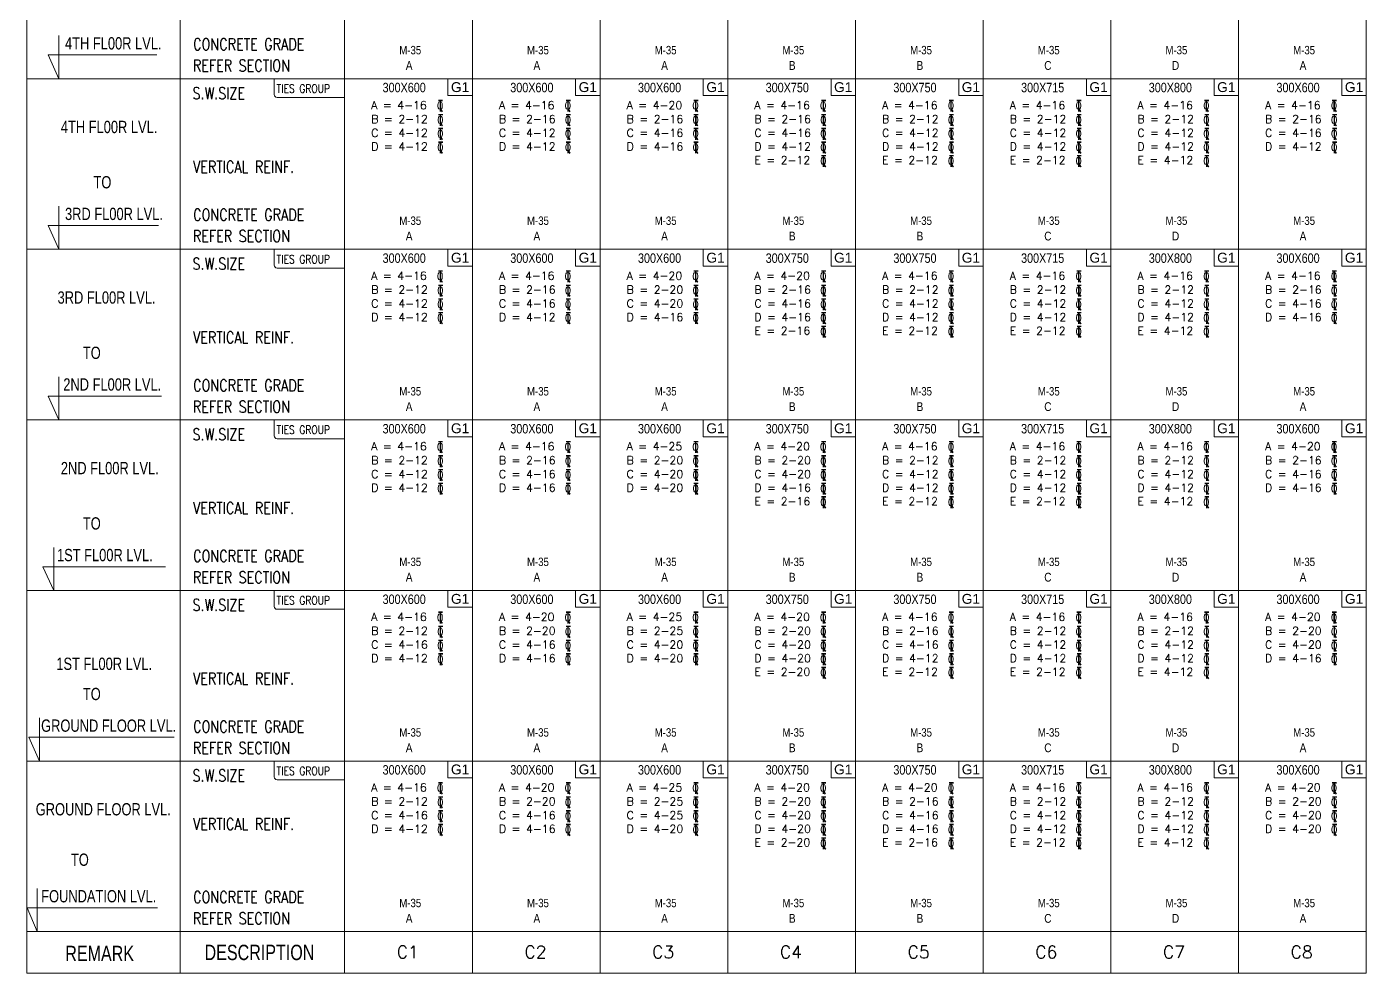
# Model space of a CAD drawing. Header units: millimetres. Extents: x 1123469 to 1752051, y -126924 to 196924.
# Drawn here: x 1477815 to 1509833, y -71371 to -48749 of the extents above; entities that cross this region are included whole.
import ezdxf

# ---------------------------------------------------------------- set-up
doc = ezdxf.new("R2010")
doc.units = ezdxf.units.MM
doc.header["$LTSCALE"] = 500
doc.header["$MEASUREMENT"] = 0
doc.layers.add('BNOS', color=2, linetype='Continuous')
for name, color, linetype, lineweight in [('LINE', 7, 'Continuous', 13), ('TEXT', 7, 'Continuous', 13), ('TEXT 3', 3, 'Continuous', 5), ('TEXT2', 3, 'Continuous', 15), ('TEXT2MM', 3, 'Continuous', 18)]:
    doc.layers.add(name, color=color, linetype=linetype, lineweight=lineweight)
doc.styles.add('ABHI', font='arial.ttf')
doc.styles.add('BHTESHT$0$HSCC2', font='romanc.shx')
doc.styles.add('RAWAT', font='romand.shx', dxfattribs={"height": 115})
doc.styles.add('RD', font='romand.shx', dxfattribs={"height": 200})
doc.styles.add('ROMANT', font='romant__.ttf', dxfattribs={"width": 0.9, "height": 600})
doc.styles.add('TEXT', font='ARIALN.TTF', dxfattribs={"width": 0.8})

# ---------------------------------------------------------------- blocks, each defined once
blk = doc.blocks.new('T')
at = {"layer": 'LINE'}
for p, q in [((-27, 79), (39, 79)), ((-27, 72), (39, 72)), ((-2, 70), (-2, -99)), ((5, 70), (5, -99)), ((1, -61), (31, -100)), ((7, -57), (36, -96))]:
    blk.add_line(p, q, dxfattribs=at)
at = {"layer": 'LINE', "style": 'RAWAT'}
blk.add_text('0', height=115, dxfattribs=at).set_placement((-50, -63))

msp = doc.modelspace()

# ---------------------------------------------------------------- linework, layer by layer
at = {"layer": 'LINE', "color": 2}
for p, q in [((1477814.7, -71371.1, -2437250811), (1477814.7, 764.3, -2437250811)), ((1509833, -71371.1, -2437250811), (1509833, -1062, -2437250811)), ((1477814.7, -71371.1, -2437250811), (1509833, -71371.1, -2437250811))]:
    msp.add_line(p, q, dxfattribs=at)
at = {"layer": 'LINE', "color": 1}
for p, q in [((1481482.8, -71371.1, -2437250811), (1481482.8, -1062, -2437250811)), ((1485412.9, -71371.1, -2437250811), (1485412.9, -1062, -2437250811)), ((1488465.4, -71371.1, -2437250811), (1488465.4, -1062, -2437250811)), ((1491518, -71371.1, -2437250811), (1491518, -1062, -2437250811)), ((1494570.5, -71371.1, -2437250811), (1494570.5, -1062, -2437250811)), ((1497623, -71371.1, -2437250811), (1497623, -1062, -2437250811)), ((1500675.5, -71371.1, -2437250811), (1500675.5, -1062, -2437250811)), ((1503728, -71371.1, -2437250811), (1503728, -1062, -2437250811)), ((1506780.5, -71371.1, -2437250811), (1506780.5, -1062, -2437250811)), ((1477814.7, -49989.9, -2437250811), (1509833, -49989.9, -2437250811)), ((1483727.8, -49989.9, -2437250811), (1483727.8, -50369.9, -2437250811)), ((1483797.8, -50439.9, -2437250811), (1485412.9, -50439.9, -2437250811)), ((1477814.7, -54067.3, -2437250811), (1509833, -54067.3, -2437250811)), ((1483727.8, -54067.3, -2437250811), (1483727.8, -54447.2, -2437250811)), ((1483797.8, -54517.2, -2437250811), (1485412.9, -54517.2, -2437250811)), ((1477814.7, -58144.6, -2437250811), (1509833, -58144.6, -2437250811)), ((1483727.8, -58144.6, -2437250811), (1483727.8, -58524.6, -2437250811)), ((1483797.8, -58594.6, -2437250811), (1485412.9, -58594.6, -2437250811)), ((1477814.7, -62221.9, -2437250811), (1509833, -62221.9, -2437250811)), ((1483727.8, -62221.9, -2437250811), (1483727.8, -62601.9, -2437250811)), ((1483797.8, -62671.9, -2437250811), (1485412.9, -62671.9, -2437250811)), ((1477814.7, -66299.3, -2437250811), (1509833, -66299.3, -2437250811)), ((1483727.8, -66299.3, -2437250811), (1483727.8, -66679.2, -2437250811)), ((1483797.8, -66749.2, -2437250811), (1485412.9, -66749.2, -2437250811)), ((1477814.7, -70376.6, -2437250811), (1509833, -70376.6, -2437250811))]:
    msp.add_line(p, q, dxfattribs=at)
at = {"layer": 'LINE', "color": 1, "elevation": -2437250811}
for points in [[(1478583.6, -48960), (1478583.6, -49989.9), (1478325.6, -49422.4), (1480923.3, -49422.4)], [(1478583.6, -53037.3), (1478583.6, -54067.3), (1478325.6, -53499.7), (1480963.8, -53499.7)], [(1478583.6, -57114.6), (1478583.6, -58144.6), (1478325.6, -57577), (1481036.3, -57577)], [(1478459.1, -61192), (1478459.1, -62221.9), (1478201.1, -61654.4), (1481131.8, -61654.4)], [(1478120.6, -65269.3), (1478120.6, -66299.3), (1477862.7, -65731.7), (1481340.5, -65731.7)], [(1478059.6, -69346.6), (1478059.6, -70376.6), (1477822.3, -69809), (1480936.3, -69809)]]:
    msp.add_lwpolyline(points, dxfattribs=at)
at = {"layer": 'LINE', "color": 1}
for centre in [(1483797.8, -50369.9, -2437250811), (1483797.8, -54447.2, -2437250811), (1483797.8, -58524.6, -2437250811), (1483797.8, -62601.9, -2437250811), (1483797.8, -66679.2, -2437250811)]:
    msp.add_arc(centre, 70, 180, 270, dxfattribs=at)
at = {"layer": 'TEXT2', "color": 7, "lineweight": 20, "elevation": -2437250811}
for points in [[(1488465.4, -49989.9), (1487881.7, -49989.9), (1487881.7, -50393.2), (1488465.4, -50393.2)], [(1491518, -49989.9), (1490934.2, -49989.9), (1490934.2, -50393.2), (1491518, -50393.2)], [(1494570.5, -49989.9), (1493986.7, -49989.9), (1493986.7, -50393.2), (1494570.5, -50393.2)], [(1497623, -49989.9), (1497039.2, -49989.9), (1497039.2, -50393.2), (1497623, -50393.2)], [(1500675.5, -49989.9), (1500091.7, -49989.9), (1500091.7, -50393.2), (1500675.5, -50393.2)], [(1503728, -49989.9), (1503144.2, -49989.9), (1503144.2, -50393.2), (1503728, -50393.2)], [(1506780.5, -49989.9), (1506196.7, -49989.9), (1506196.7, -50393.2), (1506780.5, -50393.2)], [(1509833, -49989.9), (1509249.2, -49989.9), (1509249.2, -50393.2), (1509833, -50393.2)], [(1488465.4, -54067.3), (1487881.7, -54067.3), (1487881.7, -54470.5), (1488465.4, -54470.5)], [(1491518, -54067.3), (1490934.2, -54067.3), (1490934.2, -54470.5), (1491518, -54470.5)], [(1494570.5, -54067.3), (1493986.7, -54067.3), (1493986.7, -54470.5), (1494570.5, -54470.5)], [(1497623, -54067.3), (1497039.2, -54067.3), (1497039.2, -54470.5), (1497623, -54470.5)], [(1500675.5, -54067.3), (1500091.7, -54067.3), (1500091.7, -54470.5), (1500675.5, -54470.5)], [(1503728, -54067.3), (1503144.2, -54067.3), (1503144.2, -54470.5), (1503728, -54470.5)], [(1506780.5, -54067.3), (1506196.7, -54067.3), (1506196.7, -54470.5), (1506780.5, -54470.5)], [(1509833, -54067.3), (1509249.2, -54067.3), (1509249.2, -54470.5), (1509833, -54470.5)], [(1488465.4, -58144.6), (1487881.7, -58144.6), (1487881.7, -58547.8), (1488465.4, -58547.8)], [(1491518, -58144.6), (1490934.2, -58144.6), (1490934.2, -58547.8), (1491518, -58547.8)], [(1494570.5, -58144.6), (1493986.7, -58144.6), (1493986.7, -58547.8), (1494570.5, -58547.8)], [(1497623, -58144.6), (1497039.2, -58144.6), (1497039.2, -58547.8), (1497623, -58547.8)], [(1500675.5, -58144.6), (1500091.7, -58144.6), (1500091.7, -58547.8), (1500675.5, -58547.8)], [(1503728, -58144.6), (1503144.2, -58144.6), (1503144.2, -58547.8), (1503728, -58547.8)], [(1506780.5, -58144.6), (1506196.7, -58144.6), (1506196.7, -58547.8), (1506780.5, -58547.8)], [(1509833, -58144.6), (1509249.2, -58144.6), (1509249.2, -58547.8), (1509833, -58547.8)], [(1488465.4, -62221.9), (1487881.7, -62221.9), (1487881.7, -62625.2), (1488465.4, -62625.2)], [(1491518, -62221.9), (1490934.2, -62221.9), (1490934.2, -62625.2), (1491518, -62625.2)], [(1494570.5, -62221.9), (1493986.7, -62221.9), (1493986.7, -62625.2), (1494570.5, -62625.2)], [(1497623, -62221.9), (1497039.2, -62221.9), (1497039.2, -62625.2), (1497623, -62625.2)], [(1500675.5, -62221.9), (1500091.7, -62221.9), (1500091.7, -62625.2), (1500675.5, -62625.2)], [(1503728, -62221.9), (1503144.2, -62221.9), (1503144.2, -62625.2), (1503728, -62625.2)], [(1506780.5, -62221.9), (1506196.7, -62221.9), (1506196.7, -62625.2), (1506780.5, -62625.2)], [(1509833, -62221.9), (1509249.2, -62221.9), (1509249.2, -62625.2), (1509833, -62625.2)], [(1488465.4, -66299.3), (1487881.7, -66299.3), (1487881.7, -66702.5), (1488465.4, -66702.5)], [(1491518, -66299.3), (1490934.2, -66299.3), (1490934.2, -66702.5), (1491518, -66702.5)], [(1494570.5, -66299.3), (1493986.7, -66299.3), (1493986.7, -66702.5), (1494570.5, -66702.5)], [(1497623, -66299.3), (1497039.2, -66299.3), (1497039.2, -66702.5), (1497623, -66702.5)], [(1500675.5, -66299.3), (1500091.7, -66299.3), (1500091.7, -66702.5), (1500675.5, -66702.5)], [(1503728, -66299.3), (1503144.2, -66299.3), (1503144.2, -66702.5), (1503728, -66702.5)], [(1506780.5, -66299.3), (1506196.7, -66299.3), (1506196.7, -66702.5), (1506780.5, -66702.5)], [(1509833, -66299.3), (1509249.2, -66299.3), (1509249.2, -66702.5), (1509833, -66702.5)]]:
    msp.add_lwpolyline(points, close=True, dxfattribs=at)

# ---------------------------------------------------------------- block references
at = {"layer": 'TEXT', "color": 3, "xscale": 1.53, "yscale": 1.53, "zscale": 1.53}
for p in [(1487696.3, -50625.7, 0), (1490748.8, -50625.7, 0), (1493801.3, -50625.7, 0), (1496853.8, -50625.7, 0), (1499906.3, -50625.7, 0), (1502958.8, -50625.7, 0), (1506011.3, -50625.7, 0), (1509063.8, -50625.7, 0), (1487699.5, -50965.9, 0), (1490752, -50965.9, 0), (1493804.5, -50965.9, 0), (1496857.1, -50965.9, 0), (1499909.6, -50965.9, 0), (1502962.1, -50965.9, 0), (1506014.6, -50965.9, 0), (1509067.1, -50965.9, 0), (1487699.5, -51296.2, 0), (1490752, -51296.2, 0), (1493804.5, -51296.2, 0), (1496857.1, -51296.2, 0), (1499909.6, -51296.2, 0), (1502962.1, -51296.2, 0), (1506014.6, -51296.2, 0), (1509067.1, -51296.2, 0), (1487699.5, -51621.6, 0), (1490752, -51621.6, 0), (1493804.5, -51621.6, 0), (1496857.1, -51621.6, 0), (1499909.6, -51621.6, 0), (1502962.1, -51621.6, 0), (1506014.6, -51621.6, 0), (1509067.1, -51621.6, 0), (1496857.1, -51946.4, 0), (1499909.6, -51946.4, 0), (1502962.1, -51946.4, 0), (1506014.6, -51946.4, 0), (1487696.3, -54703, 0), (1490748.8, -54703, 0), (1493801.3, -54703, 0), (1496853.8, -54703, 0), (1499906.3, -54703, 0), (1502958.8, -54703, 0), (1506011.3, -54703, 0), (1509063.8, -54703, 0), (1487699.5, -55043.2, 0), (1490752, -55043.2, 0), (1493804.5, -55043.2, 0), (1496857.1, -55043.2, 0), (1499909.6, -55043.2, 0), (1502962.1, -55043.2, 0), (1506014.6, -55043.2, 0), (1509067.1, -55043.2, 0), (1487699.5, -55373.5, 0), (1490752, -55373.5, 0), (1493804.5, -55373.5, 0), (1496857.1, -55373.5, 0), (1499909.6, -55373.5, 0), (1502962.1, -55373.5, 0), (1506014.6, -55373.5, 0), (1509067.1, -55373.5, 0), (1487699.5, -55698.9, 0), (1490752, -55698.9, 0), (1493804.5, -55698.9, 0), (1496857.1, -55698.9, 0), (1499909.6, -55698.9, 0), (1502962.1, -55698.9, 0), (1506014.6, -55698.9, 0), (1509067.1, -55698.9, 0), (1496857.1, -56023.7, 0), (1499909.6, -56023.7, 0), (1502962.1, -56023.7, 0), (1506014.6, -56023.7, 0), (1487696.3, -58780.3, 0), (1490748.8, -58780.3, 0), (1493801.3, -58780.3, 0), (1496853.8, -58780.3, 0), (1499906.3, -58780.3, 0), (1502958.8, -58780.3, 0), (1506011.3, -58780.3, 0), (1509063.8, -58780.3, 0), (1487699.5, -59120.5, 0), (1490752, -59120.5, 0), (1493804.5, -59120.5, 0), (1496857.1, -59120.5, 0), (1499909.6, -59120.5, 0), (1502962.1, -59120.5, 0), (1506014.6, -59120.5, 0), (1509067.1, -59120.5, 0), (1487699.5, -59450.8, 0), (1490752, -59450.8, 0), (1493804.5, -59450.8, 0), (1496857.1, -59450.8, 0), (1499909.6, -59450.8, 0), (1502962.1, -59450.8, 0), (1506014.6, -59450.8, 0), (1509067.1, -59450.8, 0), (1487699.5, -59776.3, 0), (1490752, -59776.3, 0), (1493804.5, -59776.3, 0), (1496857.1, -59776.3, 0), (1499909.6, -59776.3, 0), (1502962.1, -59776.3, 0), (1506014.6, -59776.3, 0), (1509067.1, -59776.3, 0), (1496857.1, -60101, 0), (1499909.6, -60101, 0), (1502962.1, -60101, 0), (1506014.6, -60101, 0), (1487696.3, -62857.7, 0), (1490748.8, -62857.7, 0), (1493801.3, -62857.7, 0), (1496853.8, -62857.7, 0), (1499906.3, -62857.7, 0), (1502958.8, -62857.7, 0), (1506011.3, -62857.7, 0), (1509063.8, -62857.7, 0), (1487699.5, -63197.9, 0), (1490752, -63197.9, 0), (1493804.5, -63197.9, 0), (1496857.1, -63197.9, 0), (1499909.6, -63197.9, 0), (1502962.1, -63197.9, 0), (1506014.6, -63197.9, 0), (1509067.1, -63197.9, 0), (1487699.5, -63528.2, 0), (1490752, -63528.2, 0), (1493804.5, -63528.2, 0), (1496857.1, -63528.2, 0), (1499909.6, -63528.2, 0), (1502962.1, -63528.2, 0), (1506014.6, -63528.2, 0), (1509067.1, -63528.2, 0), (1487699.5, -63853.6, 0), (1490752, -63853.6, 0), (1493804.5, -63853.6, 0), (1496857.1, -63853.6, 0), (1499909.6, -63853.6, 0), (1502962.1, -63853.6, 0), (1506014.6, -63853.6, 0), (1509067.1, -63853.6, 0), (1496857.1, -64178.3, 0), (1499909.6, -64178.3, 0), (1502962.1, -64178.3, 0), (1506014.6, -64178.3, 0), (1487696.3, -66935, 0), (1490748.8, -66935, 0), (1493801.3, -66935, 0), (1496853.8, -66935, 0), (1499906.3, -66935, 0), (1502958.8, -66935, 0), (1506011.3, -66935, 0), (1509063.8, -66935, 0), (1487699.5, -67275.2, 0), (1490752, -67275.2, 0), (1493804.5, -67275.2, 0), (1496857.1, -67275.2, 0), (1499909.6, -67275.2, 0), (1502962.1, -67275.2, 0), (1506014.6, -67275.2, 0), (1509067.1, -67275.2, 0), (1487699.5, -67605.5, 0), (1490752, -67605.5, 0), (1493804.5, -67605.5, 0), (1496857.1, -67605.5, 0), (1499909.6, -67605.5, 0), (1502962.1, -67605.5, 0), (1506014.6, -67605.5, 0), (1509067.1, -67605.5, 0), (1487699.5, -67930.9, 0), (1490752, -67930.9, 0), (1493804.5, -67930.9, 0), (1496857.1, -67930.9, 0), (1499909.6, -67930.9, 0), (1502962.1, -67930.9, 0), (1506014.6, -67930.9, 0), (1509067.1, -67930.9, 0), (1496857.1, -68255.7, 0), (1499909.6, -68255.7, 0), (1502962.1, -68255.7, 0), (1506014.6, -68255.7, 0)]:
    msp.add_blockref('T', p, dxfattribs=at)

# ---------------------------------------------------------------- texts
at = {"layer": 'BNOS', "style": 'ABHI', "width": 0.75}
for s, height, p in [('4TH FL00R LVL.', 293.448, (1478728.9, -49290.8, -2437250811)), ('4TH FL00R LVL.', 293.448, (1478629, -51289.8, -2437250811)), ('TO', 293.45, (1479409.6, -52611.6, -2437250811)), ('3RD FL00R LVL.', 293.448, (1478728.9, -53368.1, -2437250811)), ('3RD FL00R LVL.', 293.448, (1478550.9, -55367.1, -2437250811)), ('TO', 293.45, (1479155.8, -56688.9, -2437250811)), ('2ND FL00R LVL.', 293.448, (1478687.3, -57445.4, -2437250811)), ('2ND FL00R LVL.', 293.448, (1478629, -59444.4, -2437250811)), ('TO', 293.45, (1479155.8, -60766.2, -2437250811)), ('1ST FL00R LVL.', 293.448, (1478536.9, -61522.8, -2437250811)), ('1ST FL00R LVL.', 293.448, (1478520.2, -64121.8, -2437250811)), ('TO', 293.45, (1479155.8, -64843.6, -2437250811)), ('GROUND FLOOR LVL.', 293.448, (1478157.2, -65600.1, -2437250811)), ('GROUND FLOOR LVL.', 293.448, (1478029.1, -67599.1, -2437250811)), ('TO', 293.45, (1478870.2, -68804.6, -2437250811)), ('FOUNDATION LVL.', 293.448, (1478159.7, -69677.4, -2437250811)), ('REMARK', 366.81, (1478734.6, -71082.7, -2437250811)), ('DESCRIPTION', 366.809, (1482064.1, -71057.3, -2437250811))]:
    msp.add_text(s, height=height, dxfattribs=at).set_placement(p)
at = {"layer": 'BNOS', "color": 7, "style": 'ROMANT'}
for s, p in [('C1', (1486659, -71014.9, -2437250807.1)), ('C2', (1489711.5, -71014.9, -2437250807.1)), ('C3', (1492764, -71014.9, -2437250807.1)), ('C4', (1495816.5, -71014.9, -2437250807.1)), ('C5', (1498869, -71014.9, -2437250807.1)), ('C6', (1501921.5, -71014.9, -2437250807.1)), ('C7', (1504974, -71014.9, -2437250807.1)), ('C8', (1508026.5, -71014.9, -2437250807.1))]:
    msp.add_text(s, height=300, dxfattribs=at).set_placement(p)
at = {"layer": 'TEXT', "color": 3, "style": 'RD'}
for s, p in [('A = 4-16', (1486048.5, -50717.8, -245631.4)), ('A = 4-16', (1489101, -50717.8, -245631.4)), ('A = 4-20', (1492153.5, -50717.8, -245631.4)), ('A = 4-16', (1495206, -50717.8, -245631.4)), ('A = 4-16', (1498258.5, -50717.8, -245631.4)), ('A = 4-16', (1501311, -50717.8, -245631.4)), ('A = 4-16', (1504363.5, -50717.8, -245631.4)), ('A = 4-16', (1507416, -50717.8, -245631.4)), ('B = 2-12', (1486048.5, -51050.9, -245631.4)), ('B = 2-16', (1489101, -51050.9, -245631.4)), ('B = 2-16', (1492153.5, -51050.9, -245631.4)), ('B = 2-16', (1495206, -51050.9, -245631.4)), ('B = 2-12', (1498258.5, -51050.9, -245631.4)), ('B = 2-12', (1501311, -51050.9, -245631.4)), ('B = 2-12', (1504363.5, -51050.9, -245631.4)), ('B = 2-16', (1507416, -51050.9, -245631.4)), ('C = 4-12', (1486048.5, -51381.2, -245631.4)), ('C = 4-12', (1489101, -51381.2, -245631.4)), ('C = 4-16', (1492153.5, -51381.2, -245631.4)), ('C = 4-16', (1495206, -51381.2, -245631.4)), ('C = 4-12', (1498258.5, -51381.2, -245631.4)), ('C = 4-12', (1501311, -51381.2, -245631.4)), ('C = 4-12', (1504363.5, -51381.2, -245631.4)), ('C = 4-16', (1507416, -51381.2, -245631.4)), ('D = 4-12', (1486048.5, -51706.6, -245631.4)), ('D = 4-12', (1489101, -51706.6, -245631.4)), ('D = 4-16', (1492153.5, -51706.6, -245631.4)), ('D = 4-12', (1495206, -51706.6, -245631.4)), ('D = 4-12', (1498258.5, -51706.6, -245631.4)), ('D = 4-12', (1501311, -51706.6, -245631.4)), ('D = 4-12', (1504363.5, -51706.6, -245631.4)), ('D = 4-12', (1507416, -51706.6, -245631.4)), ('E = 2-12', (1495206, -52031.4, -245631.4)), ('E = 2-12', (1498258.5, -52031.4, -245631.4)), ('E = 2-12', (1501311, -52031.4, -245631.4)), ('E = 4-12', (1504363.5, -52031.4, -245631.4)), ('A = 4-16', (1486048.5, -54795.1, -245631.4)), ('A = 4-16', (1489101, -54795.1, -245631.4)), ('A = 4-20', (1492153.5, -54795.1, -245631.4)), ('A = 4-20', (1495206, -54795.1, -245631.4)), ('A = 4-16', (1498258.5, -54795.1, -245631.4)), ('A = 4-16', (1501311, -54795.1, -245631.4)), ('A = 4-16', (1504363.5, -54795.1, -245631.4)), ('A = 4-16', (1507416, -54795.1, -245631.4)), ('B = 2-12', (1486048.5, -55128.2, -245631.4)), ('B = 2-16', (1489101, -55128.2, -245631.4)), ('B = 2-20', (1492153.5, -55128.2, -245631.4)), ('B = 2-16', (1495206, -55128.2, -245631.4)), ('B = 2-12', (1498258.5, -55128.2, -245631.4)), ('B = 2-12', (1501311, -55128.2, -245631.4)), ('B = 2-12', (1504363.5, -55128.2, -245631.4)), ('B = 2-16', (1507416, -55128.2, -245631.4)), ('C = 4-12', (1486048.5, -55458.5, -245631.4)), ('C = 4-16', (1489101, -55458.5, -245631.4)), ('C = 4-20', (1492153.5, -55458.5, -245631.4)), ('C = 4-16', (1495206, -55458.5, -245631.4)), ('C = 4-12', (1498258.5, -55458.5, -245631.4)), ('C = 4-12', (1501311, -55458.5, -245631.4)), ('C = 4-12', (1504363.5, -55458.5, -245631.4)), ('C = 4-16', (1507416, -55458.5, -245631.4)), ('D = 4-12', (1486048.5, -55784, -245631.4)), ('D = 4-12', (1489101, -55784, -245631.4)), ('D = 4-16', (1492153.5, -55784, -245631.4)), ('D = 4-16', (1495206, -55784, -245631.4)), ('D = 4-12', (1498258.5, -55784, -245631.4)), ('D = 4-12', (1501311, -55784, -245631.4)), ('D = 4-12', (1504363.5, -55784, -245631.4)), ('D = 4-16', (1507416, -55784, -245631.4)), ('E = 2-16', (1495206, -56108.7, -245631.4)), ('E = 2-12', (1498258.5, -56108.7, -245631.4)), ('E = 2-12', (1501311, -56108.7, -245631.4)), ('E = 4-12', (1504363.5, -56108.7, -245631.4)), ('A = 4-16', (1486048.5, -58872.4, -245631.4)), ('A = 4-16', (1489101, -58872.4, -245631.4)), ('A = 4-25', (1492153.5, -58872.4, -245631.4)), ('A = 4-20', (1495206, -58872.4, -245631.4)), ('A = 4-16', (1498258.5, -58872.4, -245631.4)), ('A = 4-16', (1501311, -58872.4, -245631.4)), ('A = 4-16', (1504363.5, -58872.4, -245631.4)), ('A = 4-20', (1507416, -58872.4, -245631.4)), ('B = 2-12', (1486048.5, -59205.5, -245631.4)), ('B = 2-16', (1489101, -59205.5, -245631.4)), ('B = 2-20', (1492153.5, -59205.5, -245631.4)), ('B = 2-20', (1495206, -59205.5, -245631.4)), ('B = 2-12', (1498258.5, -59205.5, -245631.4)), ('B = 2-12', (1501311, -59205.5, -245631.4)), ('B = 2-12', (1504363.5, -59205.5, -245631.4)), ('B = 2-16', (1507416, -59205.5, -245631.4)), ('C = 4-12', (1486048.5, -59535.8, -245631.4)), ('C = 4-16', (1489101, -59535.8, -245631.4)), ('C = 4-20', (1492153.5, -59535.8, -245631.4)), ('C = 4-20', (1495206, -59535.8, -245631.4)), ('C = 4-12', (1498258.5, -59535.8, -245631.4)), ('C = 4-12', (1501311, -59535.8, -245631.4)), ('C = 4-12', (1504363.5, -59535.8, -245631.4)), ('C = 4-16', (1507416, -59535.8, -245631.4)), ('D = 4-12', (1486048.5, -59861.3, -245631.4)), ('D = 4-16', (1489101, -59861.3, -245631.4)), ('D = 4-20', (1492153.5, -59861.3, -245631.4)), ('D = 4-16', (1495206, -59861.3, -245631.4)), ('D = 4-12', (1498258.5, -59861.3, -245631.4)), ('D = 4-12', (1501311, -59861.3, -245631.4)), ('D = 4-12', (1504363.5, -59861.3, -245631.4)), ('D = 4-16', (1507416, -59861.3, -245631.4)), ('E = 2-16', (1495206, -60186, -245631.4)), ('E = 2-12', (1498258.5, -60186, -245631.4)), ('E = 2-12', (1501311, -60186, -245631.4)), ('E = 4-12', (1504363.5, -60186, -245631.4)), ('A = 4-16', (1486048.5, -62949.8, -245631.4)), ('A = 4-20', (1489101, -62949.8, -245631.4)), ('A = 4-25', (1492153.5, -62949.8, -245631.4)), ('A = 4-20', (1495206, -62949.8, -245631.4)), ('A = 4-16', (1498258.5, -62949.8, -245631.4)), ('A = 4-16', (1501311, -62949.8, -245631.4)), ('A = 4-16', (1504363.5, -62949.8, -245631.4)), ('A = 4-20', (1507416, -62949.8, -245631.4)), ('B = 2-12', (1486048.5, -63282.9, -245631.4)), ('B = 2-20', (1489101, -63282.9, -245631.4)), ('B = 2-25', (1492153.5, -63282.9, -245631.4)), ('B = 2-20', (1495206, -63282.9, -245631.4)), ('B = 2-16', (1498258.5, -63282.9, -245631.4)), ('B = 2-12', (1501311, -63282.9, -245631.4)), ('B = 2-12', (1504363.5, -63282.9, -245631.4)), ('B = 2-20', (1507416, -63282.9, -245631.4)), ('C = 4-16', (1486048.5, -63613.2, -245631.4)), ('C = 4-16', (1489101, -63613.2, -245631.4)), ('C = 4-20', (1492153.5, -63613.2, -245631.4)), ('C = 4-20', (1495206, -63613.2, -245631.4)), ('C = 4-16', (1498258.5, -63613.2, -245631.4)), ('C = 4-12', (1501311, -63613.2, -245631.4)), ('C = 4-12', (1504363.5, -63613.2, -245631.4)), ('C = 4-20', (1507416, -63613.2, -245631.4)), ('D = 4-12', (1486048.5, -63938.6, -245631.4)), ('D = 4-16', (1489101, -63938.6, -245631.4)), ('D = 4-20', (1492153.5, -63938.6, -245631.4)), ('D = 4-20', (1495206, -63938.6, -245631.4)), ('D = 4-12', (1498258.5, -63938.6, -245631.4)), ('D = 4-12', (1501311, -63938.6, -245631.4)), ('D = 4-12', (1504363.5, -63938.6, -245631.4)), ('D = 4-16', (1507416, -63938.6, -245631.4)), ('E = 2-20', (1495206, -64263.3, -245631.4)), ('E = 2-12', (1498258.5, -64263.3, -245631.4)), ('E = 2-12', (1501311, -64263.3, -245631.4)), ('E = 4-12', (1504363.5, -64263.3, -245631.4)), ('A = 4-16', (1486048.5, -67027.1, -245631.4)), ('A = 4-20', (1489101, -67027.1, -245631.4)), ('A = 4-25', (1492153.5, -67027.1, -245631.4)), ('A = 4-20', (1495206, -67027.1, -245631.4)), ('A = 4-20', (1498258.5, -67027.1, -245631.4)), ('A = 4-16', (1501311, -67027.1, -245631.4)), ('A = 4-16', (1504363.5, -67027.1, -245631.4)), ('A = 4-20', (1507416, -67027.1, -245631.4)), ('B = 2-12', (1486048.5, -67360.2, -245631.4)), ('B = 2-20', (1489101, -67360.2, -245631.4)), ('B = 2-25', (1492153.5, -67360.2, -245631.4)), ('B = 2-20', (1495206, -67360.2, -245631.4)), ('B = 2-16', (1498258.5, -67360.2, -245631.4)), ('B = 2-12', (1501311, -67360.2, -245631.4)), ('B = 2-12', (1504363.5, -67360.2, -245631.4)), ('B = 2-20', (1507416, -67360.2, -245631.4)), ('C = 4-16', (1486048.5, -67690.5, -245631.4)), ('C = 4-16', (1489101, -67690.5, -245631.4)), ('C = 4-25', (1492153.5, -67690.5, -245631.4)), ('C = 4-20', (1495206, -67690.5, -245631.4)), ('C = 4-16', (1498258.5, -67690.5, -245631.4)), ('C = 4-12', (1501311, -67690.5, -245631.4)), ('C = 4-12', (1504363.5, -67690.5, -245631.4)), ('C = 4-20', (1507416, -67690.5, -245631.4)), ('D = 4-12', (1486048.5, -68015.9, -245631.4)), ('D = 4-16', (1489101, -68015.9, -245631.4)), ('D = 4-20', (1492153.5, -68015.9, -245631.4)), ('D = 4-20', (1495206, -68015.9, -245631.4)), ('D = 4-16', (1498258.5, -68015.9, -245631.4)), ('D = 4-12', (1501311, -68015.9, -245631.4)), ('D = 4-12', (1504363.5, -68015.9, -245631.4)), ('D = 4-20', (1507416, -68015.9, -245631.4)), ('E = 2-20', (1495206, -68340.7, -245631.4)), ('E = 2-16', (1498258.5, -68340.7, -245631.4)), ('E = 2-12', (1501311, -68340.7, -245631.4)), ('E = 4-12', (1504363.5, -68340.7, -245631.4))]:
    msp.add_text(s, height=191.25, dxfattribs=at).set_placement(p)
at = {"layer": 'TEXT 3', "color": 6, "linetype": 'Continuous', "style": 'TEXT'}
for s, height, p in [('M-35', 200, (1486720.2, -49406.7, -2437250807.1)), ('M-35', 200, (1489772.7, -49406.7, -2437250807.1)), ('M-35', 200, (1492825.2, -49406.7, -2437250807.1)), ('M-35', 200, (1495877.7, -49406.7, -2437250807.1)), ('M-35', 200, (1498930.2, -49406.7, -2437250807.1)), ('M-35', 200, (1501982.7, -49406.7, -2437250807.1)), ('M-35', 200, (1505035.2, -49406.7, -2437250807.1)), ('M-35', 200, (1508087.8, -49406.7, -2437250807.1)), ('300X600', 225, (1486320.2, -50313.7, -2437250807.1)), ('300X600', 225, (1489372.7, -50313.7, -2437250807.1)), ('300X600', 225, (1492425.2, -50313.7, -2437250807.1)), ('300X750', 225, (1495477.7, -50313.7, -2437250807.1)), ('300X750', 225, (1498530.2, -50313.7, -2437250807.1)), ('300X715', 225, (1501582.7, -50313.7, -2437250807.1)), ('300X800', 225, (1504635.2, -50313.7, -2437250807.1)), ('300X600', 225, (1507687.7, -50313.7, -2437250807.1)), ('M-35', 200, (1486720.2, -53484.1, -2437250807.1)), ('M-35', 200, (1489772.7, -53484.1, -2437250807.1)), ('M-35', 200, (1492825.2, -53484.1, -2437250807.1)), ('M-35', 200, (1495877.7, -53484.1, -2437250807.1)), ('M-35', 200, (1498930.2, -53484.1, -2437250807.1)), ('M-35', 200, (1501982.7, -53484.1, -2437250807.1)), ('M-35', 200, (1505035.2, -53484.1, -2437250807.1)), ('M-35', 200, (1508087.8, -53484.1, -2437250807.1)), ('300X600', 225, (1486320.2, -54391, -2437250807.1)), ('300X600', 225, (1489372.7, -54391, -2437250807.1)), ('300X600', 225, (1492425.2, -54391, -2437250807.1)), ('300X750', 225, (1495477.7, -54391, -2437250807.1)), ('300X750', 225, (1498530.2, -54391, -2437250807.1)), ('300X715', 225, (1501582.7, -54391, -2437250807.1)), ('300X800', 225, (1504635.2, -54391, -2437250807.1)), ('300X600', 225, (1507687.7, -54391, -2437250807.1)), ('M-35', 200, (1486720.2, -57561.4, -2437250807.1)), ('M-35', 200, (1489772.7, -57561.4, -2437250807.1)), ('M-35', 200, (1492825.2, -57561.4, -2437250807.1)), ('M-35', 200, (1495877.7, -57561.4, -2437250807.1)), ('M-35', 200, (1498930.2, -57561.4, -2437250807.1)), ('M-35', 200, (1501982.7, -57561.4, -2437250807.1)), ('M-35', 200, (1505035.2, -57561.4, -2437250807.1)), ('M-35', 200, (1508087.8, -57561.4, -2437250807.1)), ('300X600', 225, (1486320.2, -58468.4, -2437250807.1)), ('300X600', 225, (1489372.7, -58468.4, -2437250807.1)), ('300X600', 225, (1492425.2, -58468.4, -2437250807.1)), ('300X750', 225, (1495477.7, -58468.4, -2437250807.1)), ('300X750', 225, (1498530.2, -58468.4, -2437250807.1)), ('300X715', 225, (1501582.7, -58468.4, -2437250807.1)), ('300X800', 225, (1504635.2, -58468.4, -2437250807.1)), ('300X600', 225, (1507687.7, -58468.4, -2437250807.1)), ('M-35', 200, (1486720.2, -61638.7, -2437250807.1)), ('M-35', 200, (1489772.7, -61638.7, -2437250807.1)), ('M-35', 200, (1492825.2, -61638.7, -2437250807.1)), ('M-35', 200, (1495877.7, -61638.7, -2437250807.1)), ('M-35', 200, (1498930.2, -61638.7, -2437250807.1)), ('M-35', 200, (1501982.7, -61638.7, -2437250807.1)), ('M-35', 200, (1505035.2, -61638.7, -2437250807.1)), ('M-35', 200, (1508087.8, -61638.7, -2437250807.1)), ('300X600', 225, (1486320.2, -62545.7, -2437250807.1)), ('300X600', 225, (1489372.7, -62545.7, -2437250807.1)), ('300X600', 225, (1492425.2, -62545.7, -2437250807.1)), ('300X750', 225, (1495477.7, -62545.7, -2437250807.1)), ('300X750', 225, (1498530.2, -62545.7, -2437250807.1)), ('300X715', 225, (1501582.7, -62545.7, -2437250807.1)), ('300X800', 225, (1504635.2, -62545.7, -2437250807.1)), ('300X600', 225, (1507687.7, -62545.7, -2437250807.1)), ('M-35', 200, (1486720.2, -65716.1, -2437250807.1)), ('M-35', 200, (1489772.7, -65716.1, -2437250807.1)), ('M-35', 200, (1492825.2, -65716.1, -2437250807.1)), ('M-35', 200, (1495877.7, -65716.1, -2437250807.1)), ('M-35', 200, (1498930.2, -65716.1, -2437250807.1)), ('M-35', 200, (1501982.7, -65716.1, -2437250807.1)), ('M-35', 200, (1505035.2, -65716.1, -2437250807.1)), ('M-35', 200, (1508087.8, -65716.1, -2437250807.1)), ('300X600', 225, (1486320.2, -66623, -2437250807.1)), ('300X600', 225, (1489372.7, -66623, -2437250807.1)), ('300X600', 225, (1492425.2, -66623, -2437250807.1)), ('300X750', 225, (1495477.7, -66623, -2437250807.1)), ('300X750', 225, (1498530.2, -66623, -2437250807.1)), ('300X715', 225, (1501582.7, -66623, -2437250807.1)), ('300X800', 225, (1504635.2, -66623, -2437250807.1)), ('300X600', 225, (1507687.7, -66623, -2437250807.1)), ('M-35', 200, (1486720.2, -69793.4, -2437250807.1)), ('M-35', 200, (1489772.7, -69793.4, -2437250807.1)), ('M-35', 200, (1492825.2, -69793.4, -2437250807.1)), ('M-35', 200, (1495877.7, -69793.4, -2437250807.1)), ('M-35', 200, (1498930.2, -69793.4, -2437250807.1)), ('M-35', 200, (1501982.7, -69793.4, -2437250807.1)), ('M-35', 200, (1505035.2, -69793.4, -2437250807.1)), ('M-35', 200, (1508087.8, -69793.4, -2437250807.1))]:
    msp.add_text(s, height=height, dxfattribs=at).set_placement(p)
at = {"layer": 'TEXT2', "color": 3, "lineweight": 20, "style": 'BHTESHT$0$HSCC2', "width": 0.8}
for s, height, p in [('CONCRETE GRADE', 279.825, (1481791.2, -49305.7, -2437250811)), ('REFER SECTION', 279.825, (1481784.4, -49815.9, -2437250811)), ('S.W.SIZE', 279.82, (1481776.2, -50476.3, -2437250811)), ('TIES GROUP', 200, (1483787.8, -50327.5, -2437250811)), ('VERTICAL REINF.', 279.825, (1481788.1, -52236.6, -2437250811)), ('CONCRETE GRADE', 279.825, (1481791.2, -53383, -2437250811)), ('REFER SECTION', 279.825, (1481784.4, -53893.2, -2437250811)), ('S.W.SIZE', 279.82, (1481776.2, -54553.6, -2437250811)), ('TIES GROUP', 200, (1483787.8, -54404.8, -2437250811)), ('VERTICAL REINF.', 279.825, (1481788.1, -56313.9, -2437250811)), ('CONCRETE GRADE', 279.825, (1481791.2, -57460.4, -2437250811)), ('REFER SECTION', 279.825, (1481784.4, -57970.5, -2437250811)), ('S.W.SIZE', 279.82, (1481776.2, -58630.9, -2437250811)), ('TIES GROUP', 200, (1483787.8, -58482.2, -2437250811)), ('VERTICAL REINF.', 279.825, (1481788.1, -60391.3, -2437250811)), ('CONCRETE GRADE', 279.825, (1481791.2, -61537.7, -2437250811)), ('REFER SECTION', 279.825, (1481784.4, -62047.9, -2437250811)), ('S.W.SIZE', 279.82, (1481776.2, -62708.3, -2437250811)), ('TIES GROUP', 200, (1483787.8, -62559.5, -2437250811)), ('VERTICAL REINF.', 279.825, (1481788.1, -64468.6, -2437250811)), ('CONCRETE GRADE', 279.825, (1481791.2, -65615, -2437250811)), ('REFER SECTION', 279.825, (1481784.4, -66125.2, -2437250811)), ('S.W.SIZE', 279.82, (1481776.2, -66785.6, -2437250811)), ('TIES GROUP', 200, (1483787.8, -66636.8, -2437250811)), ('VERTICAL REINF.', 279.825, (1481788.1, -67945.9, -2437250811)), ('CONCRETE GRADE', 279.825, (1481791.2, -69692.3, -2437250811)), ('REFER SECTION', 279.825, (1481784.4, -70202.5, -2437250811))]:
    msp.add_text(s, height=height, dxfattribs=at).set_placement(p)
at = {"layer": 'TEXT2', "color": 7, "style": 'ABHI'}
for p in [(1487954.1, -50309, -2437250811), (1491006.6, -50309, -2437250811), (1494059.1, -50309, -2437250811), (1497111.6, -50309, -2437250811), (1500164.1, -50309, -2437250811), (1503216.6, -50309, -2437250811), (1506269.1, -50309, -2437250811), (1509321.6, -50309, -2437250811), (1487954.1, -54386.3, -2437250811), (1491006.6, -54386.3, -2437250811), (1494059.1, -54386.3, -2437250811), (1497111.6, -54386.3, -2437250811), (1500164.1, -54386.3, -2437250811), (1503216.6, -54386.3, -2437250811), (1506269.1, -54386.3, -2437250811), (1509321.6, -54386.3, -2437250811), (1487954.1, -58463.6, -2437250811), (1491006.6, -58463.6, -2437250811), (1494059.1, -58463.6, -2437250811), (1497111.6, -58463.6, -2437250811), (1500164.1, -58463.6, -2437250811), (1503216.6, -58463.6, -2437250811), (1506269.1, -58463.6, -2437250811), (1509321.6, -58463.6, -2437250811), (1487954.1, -62541, -2437250811), (1491006.6, -62541, -2437250811), (1494059.1, -62541, -2437250811), (1497111.6, -62541, -2437250811), (1500164.1, -62541, -2437250811), (1503216.6, -62541, -2437250811), (1506269.1, -62541, -2437250811), (1509321.6, -62541, -2437250811), (1487954.1, -66618.3, -2437250811), (1491006.6, -66618.3, -2437250811), (1494059.1, -66618.3, -2437250811), (1497111.6, -66618.3, -2437250811), (1500164.1, -66618.3, -2437250811), (1503216.6, -66618.3, -2437250811), (1506269.1, -66618.3, -2437250811), (1509321.6, -66618.3, -2437250811)]:
    msp.add_text('G1', height=235.81, dxfattribs=at).set_placement(p)
at = {"layer": 'TEXT2MM', "color": 4, "linetype": 'Continuous', "style": 'TEXT'}
for s, p in [('A', (1486874.6, -49778.7, -2437250807.1)), ('A', (1489927.1, -49778.7, -2437250807.1)), ('A', (1492979.6, -49778.7, -2437250807.1)), ('B', (1496032.1, -49778.7, -2437250807.1)), ('B', (1499084.6, -49778.7, -2437250807.1)), ('C', (1502137.1, -49778.7, -2437250807.1)), ('D', (1505189.6, -49778.7, -2437250807.1)), ('A', (1508242.1, -49778.7, -2437250807.1)), ('A', (1486874.6, -53856.1, -2437250807.1)), ('A', (1489927.1, -53856.1, -2437250807.1)), ('A', (1492979.6, -53856.1, -2437250807.1)), ('B', (1496032.1, -53856.1, -2437250807.1)), ('B', (1499084.6, -53856.1, -2437250807.1)), ('C', (1502137.1, -53856.1, -2437250807.1)), ('D', (1505189.6, -53856.1, -2437250807.1)), ('A', (1508242.1, -53856.1, -2437250807.1)), ('A', (1486874.6, -57933.4, -2437250807.1)), ('A', (1489927.1, -57933.4, -2437250807.1)), ('A', (1492979.6, -57933.4, -2437250807.1)), ('B', (1496032.1, -57933.4, -2437250807.1)), ('B', (1499084.6, -57933.4, -2437250807.1)), ('C', (1502137.1, -57933.4, -2437250807.1)), ('D', (1505189.6, -57933.4, -2437250807.1)), ('A', (1508242.1, -57933.4, -2437250807.1)), ('A', (1486874.6, -62010.7, -2437250807.1)), ('A', (1489927.1, -62010.7, -2437250807.1)), ('A', (1492979.6, -62010.7, -2437250807.1)), ('B', (1496032.1, -62010.7, -2437250807.1)), ('B', (1499084.6, -62010.7, -2437250807.1)), ('C', (1502137.1, -62010.7, -2437250807.1)), ('D', (1505189.6, -62010.7, -2437250807.1)), ('A', (1508242.1, -62010.7, -2437250807.1)), ('A', (1486874.6, -66088, -2437250807.1)), ('A', (1489927.1, -66088, -2437250807.1)), ('A', (1492979.6, -66088, -2437250807.1)), ('B', (1496032.1, -66088, -2437250807.1)), ('B', (1499084.6, -66088, -2437250807.1)), ('C', (1502137.1, -66088, -2437250807.1)), ('D', (1505189.6, -66088, -2437250807.1)), ('A', (1508242.1, -66088, -2437250807.1)), ('A', (1486874.6, -70165.4, -2437250807.1)), ('A', (1489927.1, -70165.4, -2437250807.1)), ('A', (1492979.6, -70165.4, -2437250807.1)), ('B', (1496032.1, -70165.4, -2437250807.1)), ('B', (1499084.6, -70165.4, -2437250807.1)), ('C', (1502137.1, -70165.4, -2437250807.1)), ('D', (1505189.6, -70165.4, -2437250807.1)), ('A', (1508242.1, -70165.4, -2437250807.1))]:
    msp.add_text(s, height=210, dxfattribs=at).set_placement(p)

doc.saveas('drawing.dxf')
